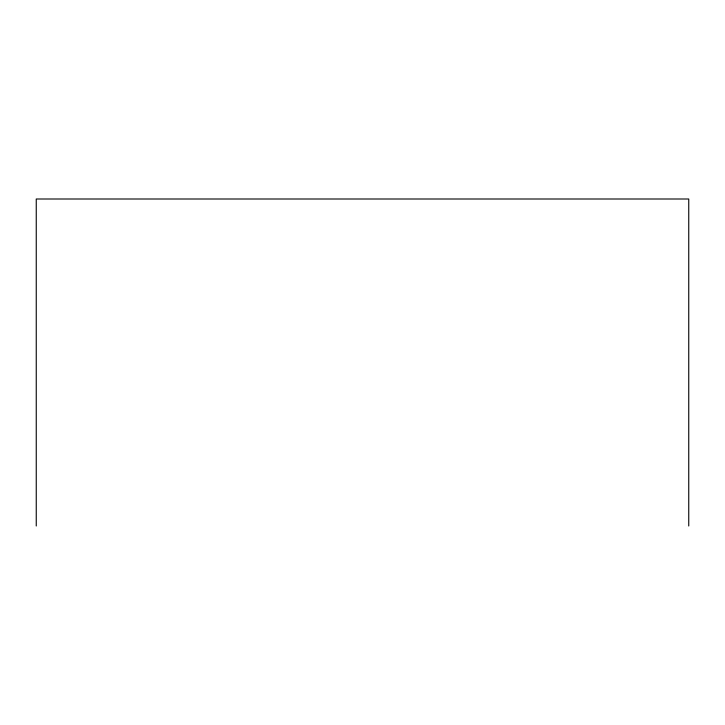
<?xml version="1.0" encoding="UTF-8"?>
<svg xmlns="http://www.w3.org/2000/svg" width="725" height="725" viewBox="0 0 725 725"><rect width="100%" height="100%" fill="white"/><g stroke="black" fill="none" stroke-linecap="round" stroke-linejoin="round"><path stroke-width="1.09" d="M688.75 525.997L688.75 199.003L36.25 199.003L36.25 525.997"/></g></svg>
